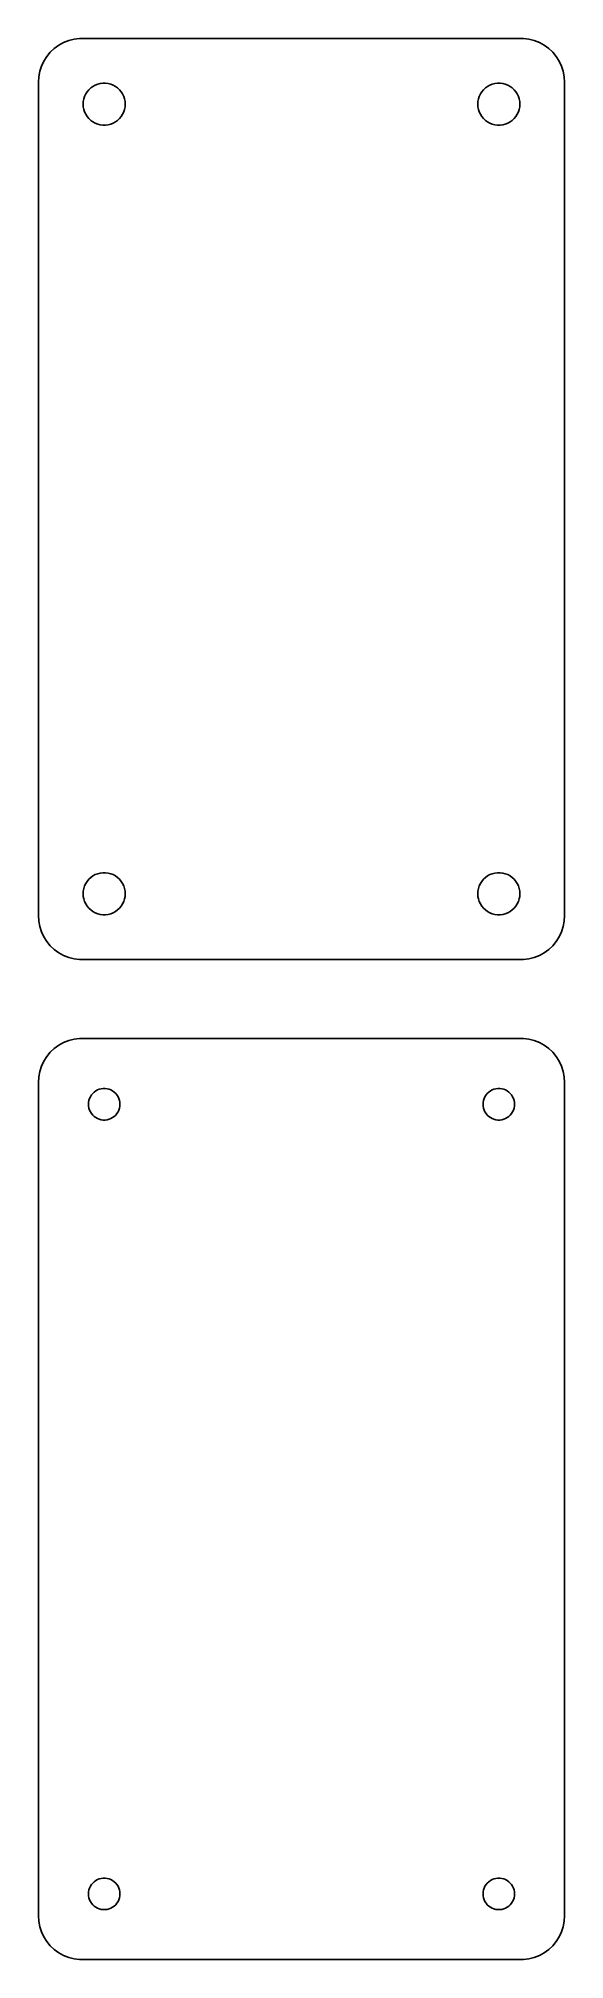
# Model space of a CAD drawing. Header units: metres. Extents: x -30 to 30, y 62 to 280.
import ezdxf

# ---------------------------------------------------------------- set-up
doc = ezdxf.new("R2010")
doc.units = ezdxf.units.M

msp = doc.modelspace()

# ---------------------------------------------------------------- linework, layer by layer
for p, q in [((-25.9369, 280.411), (-26.5451, 280.255)), ((-25.3139, 280.49), (-25.9369, 280.411)), ((25.3139, 280.49), (-25.3139, 280.49)), ((25.9369, 280.411), (25.3139, 280.49)), ((26.5451, 280.255), (25.9369, 280.411)), ((-29.0451, 278.439), (-29.3815, 277.909)), ((-28.6448, 278.923), (-29.0451, 278.439)), ((-28.1871, 279.353), (-28.6448, 278.923)), ((-27.6791, 279.722), (-28.1871, 279.353)), ((-27.1289, 280.024), (-27.6791, 279.722)), ((-26.5451, 280.255), (-27.1289, 280.024)), ((27.1289, 280.024), (26.5451, 280.255)), ((27.6791, 279.722), (27.1289, 280.024)), ((28.1871, 279.353), (27.6791, 279.722)), ((28.6448, 278.923), (28.1871, 279.353)), ((29.0451, 278.439), (28.6448, 278.923)), ((29.3815, 277.909), (29.0451, 278.439)), ((-29.9606, 276.127), (-30, 275.5)), ((-29.8429, 276.743), (-29.9606, 276.127)), ((-29.6489, 277.341), (-29.8429, 276.743)), ((-29.3815, 277.909), (-29.6489, 277.341)), ((29.6489, 277.341), (29.3815, 277.909)), ((29.8429, 276.743), (29.6489, 277.341)), ((29.9606, 276.127), (29.8429, 276.743)), ((30, 275.5), (29.9606, 276.127)), ((-30, 275.5), (-30, 180.5)), ((-24.8246, 273.597), (-24.7315, 273.883)), ((-24.7315, 273.883), (-24.6031, 274.156)), ((-24.6031, 274.156), (-24.4416, 274.411)), ((-24.4416, 274.411), (-24.2495, 274.643)), ((-24.2495, 274.643), (-24.0298, 274.849)), ((-24.0298, 274.849), (-23.786, 275.026)), ((-23.786, 275.026), (-23.5219, 275.172)), ((-23.5219, 275.172), (-23.2416, 275.283)), ((-23.2416, 275.283), (-22.9497, 275.357)), ((-22.9497, 275.357), (-22.6507, 275.395)), ((-22.6507, 275.395), (-22.3493, 275.395)), ((-22.3493, 275.395), (-22.0503, 275.357)), ((-22.0503, 275.357), (-21.7583, 275.283)), ((-21.7583, 275.283), (-21.4781, 275.172)), ((-21.4781, 275.172), (-21.214, 275.026)), ((-21.214, 275.026), (-20.9702, 274.849)), ((-20.9702, 274.849), (-20.7505, 274.643)), ((-20.7505, 274.643), (-20.5583, 274.411)), ((-20.5583, 274.411), (-20.3969, 274.156)), ((-20.3969, 274.156), (-20.2685, 273.883)), ((-20.2685, 273.883), (-20.1754, 273.597)), ((20.1754, 273.597), (20.2685, 273.883)), ((20.2685, 273.883), (20.3969, 274.156)), ((20.3969, 274.156), (20.5583, 274.411)), ((20.5583, 274.411), (20.7505, 274.643)), ((20.7505, 274.643), (20.9702, 274.849)), ((20.9702, 274.849), (21.214, 275.026)), ((21.214, 275.026), (21.4781, 275.172)), ((21.4781, 275.172), (21.7583, 275.283)), ((21.7583, 275.283), (22.0503, 275.357)), ((22.0503, 275.357), (22.3493, 275.395)), ((22.3493, 275.395), (22.6507, 275.395)), ((22.6507, 275.395), (22.9497, 275.357)), ((22.9497, 275.357), (23.2416, 275.283)), ((23.2416, 275.283), (23.5219, 275.172)), ((23.5219, 275.172), (23.786, 275.026)), ((23.786, 275.026), (24.0298, 274.849)), ((24.0298, 274.849), (24.2495, 274.643)), ((24.2495, 274.643), (24.4416, 274.411)), ((24.4416, 274.411), (24.6031, 274.156)), ((24.6031, 274.156), (24.7315, 273.883)), ((24.7315, 273.883), (24.8246, 273.597)), ((30, 180.5), (30, 275.5)), ((-24.9, 273), (-24.8811, 273.301)), ((-24.8811, 272.699), (-24.9, 273)), ((-24.8811, 273.301), (-24.8246, 273.597)), ((-24.8246, 272.403), (-24.8811, 272.699)), ((-24.7315, 272.117), (-24.8246, 272.403)), ((-24.6031, 271.844), (-24.7315, 272.117)), ((-24.4416, 271.589), (-24.6031, 271.844)), ((-24.2495, 271.357), (-24.4416, 271.589)), ((-20.5583, 271.589), (-20.7505, 271.357)), ((-20.3969, 271.844), (-20.5583, 271.589)), ((-20.2685, 272.117), (-20.3969, 271.844)), ((-20.1754, 272.403), (-20.2685, 272.117)), ((-20.1754, 273.597), (-20.1189, 273.301)), ((-20.1189, 272.699), (-20.1754, 272.403)), ((-20.1189, 273.301), (-20.1, 273)), ((-20.1, 273), (-20.1189, 272.699)), ((20.1, 273), (20.1189, 273.301)), ((20.1189, 272.699), (20.1, 273)), ((20.1189, 273.301), (20.1754, 273.597)), ((20.1754, 272.403), (20.1189, 272.699)), ((20.2685, 272.117), (20.1754, 272.403)), ((20.3969, 271.844), (20.2685, 272.117)), ((20.5583, 271.589), (20.3969, 271.844)), ((20.7505, 271.357), (20.5583, 271.589)), ((24.4416, 271.589), (24.2495, 271.357)), ((24.6031, 271.844), (24.4416, 271.589)), ((24.7315, 272.117), (24.6031, 271.844)), ((24.8246, 272.403), (24.7315, 272.117)), ((24.8246, 273.597), (24.8811, 273.301)), ((24.8811, 272.699), (24.8246, 272.403)), ((24.8811, 273.301), (24.9, 273)), ((24.9, 273), (24.8811, 272.699)), ((-24.0298, 271.151), (-24.2495, 271.357)), ((-23.786, 270.974), (-24.0298, 271.151)), ((-23.5219, 270.828), (-23.786, 270.974)), ((-23.2416, 270.717), (-23.5219, 270.828)), ((-22.9497, 270.643), (-23.2416, 270.717)), ((-22.6507, 270.605), (-22.9497, 270.643)), ((-22.3493, 270.605), (-22.6507, 270.605)), ((-22.0503, 270.643), (-22.3493, 270.605)), ((-21.7583, 270.717), (-22.0503, 270.643)), ((-21.4781, 270.828), (-21.7583, 270.717)), ((-21.214, 270.974), (-21.4781, 270.828)), ((-20.9702, 271.151), (-21.214, 270.974)), ((-20.7505, 271.357), (-20.9702, 271.151)), ((20.9702, 271.151), (20.7505, 271.357)), ((21.214, 270.974), (20.9702, 271.151)), ((21.4781, 270.828), (21.214, 270.974)), ((21.7583, 270.717), (21.4781, 270.828)), ((22.0503, 270.643), (21.7583, 270.717)), ((22.3493, 270.605), (22.0503, 270.643)), ((22.6507, 270.605), (22.3493, 270.605)), ((22.9497, 270.643), (22.6507, 270.605)), ((23.2416, 270.717), (22.9497, 270.643)), ((23.5219, 270.828), (23.2416, 270.717)), ((23.786, 270.974), (23.5219, 270.828)), ((24.0298, 271.151), (23.786, 270.974)), ((24.2495, 271.357), (24.0298, 271.151)), ((-24.7315, 183.883), (-24.6031, 184.156)), ((-24.6031, 184.156), (-24.4416, 184.411)), ((-24.4416, 184.411), (-24.2495, 184.643)), ((-24.2495, 184.643), (-24.0298, 184.849)), ((-24.0298, 184.849), (-23.786, 185.026)), ((-23.786, 185.026), (-23.5219, 185.172)), ((-23.5219, 185.172), (-23.2416, 185.283)), ((-23.2416, 185.283), (-22.9497, 185.357)), ((-22.9497, 185.357), (-22.6507, 185.395)), ((-22.6507, 185.395), (-22.3493, 185.395)), ((-22.3493, 185.395), (-22.0503, 185.357)), ((-22.0503, 185.357), (-21.7583, 185.283)), ((-21.7583, 185.283), (-21.4781, 185.172)), ((-21.4781, 185.172), (-21.214, 185.026)), ((-21.214, 185.026), (-20.9702, 184.849)), ((-20.9702, 184.849), (-20.7505, 184.643)), ((-20.7505, 184.643), (-20.5583, 184.411)), ((-20.5583, 184.411), (-20.3969, 184.156)), ((-20.3969, 184.156), (-20.2685, 183.883)), ((20.2685, 183.883), (20.3969, 184.156)), ((20.3969, 184.156), (20.5583, 184.411)), ((20.5583, 184.411), (20.7505, 184.643)), ((20.7505, 184.643), (20.9702, 184.849)), ((20.9702, 184.849), (21.214, 185.026)), ((21.214, 185.026), (21.4781, 185.172)), ((21.4781, 185.172), (21.7583, 185.283)), ((21.7583, 185.283), (22.0503, 185.357)), ((22.0503, 185.357), (22.3493, 185.395)), ((22.3493, 185.395), (22.6507, 185.395)), ((22.6507, 185.395), (22.9497, 185.357)), ((22.9497, 185.357), (23.2416, 185.283)), ((23.2416, 185.283), (23.5219, 185.172)), ((23.5219, 185.172), (23.786, 185.026)), ((23.786, 185.026), (24.0298, 184.849)), ((24.0298, 184.849), (24.2495, 184.643)), ((24.2495, 184.643), (24.4416, 184.411)), ((24.4416, 184.411), (24.6031, 184.156)), ((24.6031, 184.156), (24.7315, 183.883)), ((-24.9, 183), (-24.8811, 183.301)), ((-24.8811, 182.699), (-24.9, 183)), ((-24.8811, 183.301), (-24.8246, 183.597)), ((-24.8246, 182.403), (-24.8811, 182.699)), ((-24.8246, 183.597), (-24.7315, 183.883)), ((-24.7315, 182.117), (-24.8246, 182.403)), ((-24.6031, 181.844), (-24.7315, 182.117)), ((-24.4416, 181.589), (-24.6031, 181.844)), ((-20.3969, 181.844), (-20.5583, 181.589)), ((-20.2685, 182.117), (-20.3969, 181.844)), ((-20.2685, 183.883), (-20.1754, 183.597)), ((-20.1754, 182.403), (-20.2685, 182.117)), ((-20.1754, 183.597), (-20.1189, 183.301)), ((-20.1189, 182.699), (-20.1754, 182.403)), ((-20.1189, 183.301), (-20.1, 183)), ((-20.1, 183), (-20.1189, 182.699)), ((20.1, 183), (20.1189, 183.301)), ((20.1189, 182.699), (20.1, 183)), ((20.1189, 183.301), (20.1754, 183.597)), ((20.1754, 182.403), (20.1189, 182.699)), ((20.1754, 183.597), (20.2685, 183.883)), ((20.2685, 182.117), (20.1754, 182.403)), ((20.3969, 181.844), (20.2685, 182.117)), ((20.5583, 181.589), (20.3969, 181.844)), ((24.6031, 181.844), (24.4416, 181.589)), ((24.7315, 182.117), (24.6031, 181.844)), ((24.7315, 183.883), (24.8246, 183.597)), ((24.8246, 182.403), (24.7315, 182.117)), ((24.8246, 183.597), (24.8811, 183.301)), ((24.8811, 182.699), (24.8246, 182.403)), ((24.8811, 183.301), (24.9, 183)), ((24.9, 183), (24.8811, 182.699)), ((-30, 180.5), (-29.9606, 179.873)), ((-29.9606, 179.873), (-29.8429, 179.257)), ((-24.2495, 181.357), (-24.4416, 181.589)), ((-24.0298, 181.151), (-24.2495, 181.357)), ((-23.786, 180.974), (-24.0298, 181.151)), ((-23.5219, 180.828), (-23.786, 180.974)), ((-23.2416, 180.717), (-23.5219, 180.828)), ((-22.9497, 180.643), (-23.2416, 180.717)), ((-22.6507, 180.605), (-22.9497, 180.643)), ((-22.3493, 180.605), (-22.6507, 180.605)), ((-22.0503, 180.643), (-22.3493, 180.605)), ((-21.7583, 180.717), (-22.0503, 180.643)), ((-21.4781, 180.828), (-21.7583, 180.717)), ((-21.214, 180.974), (-21.4781, 180.828)), ((-20.9702, 181.151), (-21.214, 180.974)), ((-20.7505, 181.357), (-20.9702, 181.151)), ((-20.5583, 181.589), (-20.7505, 181.357)), ((20.7505, 181.357), (20.5583, 181.589)), ((20.9702, 181.151), (20.7505, 181.357)), ((21.214, 180.974), (20.9702, 181.151)), ((21.4781, 180.828), (21.214, 180.974)), ((21.7583, 180.717), (21.4781, 180.828)), ((22.0503, 180.643), (21.7583, 180.717)), ((22.3493, 180.605), (22.0503, 180.643)), ((22.6507, 180.605), (22.3493, 180.605)), ((22.9497, 180.643), (22.6507, 180.605)), ((23.2416, 180.717), (22.9497, 180.643)), ((23.5219, 180.828), (23.2416, 180.717)), ((23.786, 180.974), (23.5219, 180.828)), ((24.0298, 181.151), (23.786, 180.974)), ((24.2495, 181.357), (24.0298, 181.151)), ((24.4416, 181.589), (24.2495, 181.357)), ((29.8429, 179.257), (29.9606, 179.873)), ((29.9606, 179.873), (30, 180.5)), ((-29.8429, 179.257), (-29.6489, 178.659)), ((-29.6489, 178.659), (-29.3815, 178.091)), ((-29.3815, 178.091), (-29.0451, 177.561)), ((-29.0451, 177.561), (-28.6448, 177.077)), ((28.6448, 177.077), (29.0451, 177.561)), ((29.0451, 177.561), (29.3815, 178.091)), ((29.3815, 178.091), (29.6489, 178.659)), ((29.6489, 178.659), (29.8429, 179.257)), ((-28.6448, 177.077), (-28.1871, 176.647)), ((-28.1871, 176.647), (-27.6791, 176.278)), ((-27.6791, 176.278), (-27.1289, 175.976)), ((-27.1289, 175.976), (-26.5451, 175.745)), ((-26.5451, 175.745), (-25.9369, 175.589)), ((-25.9369, 175.589), (-25.3139, 175.51)), ((-25.3139, 175.51), (25.3139, 175.51)), ((25.3139, 175.51), (25.9369, 175.589)), ((25.9369, 175.589), (26.5451, 175.745)), ((26.5451, 175.745), (27.1289, 175.976)), ((27.1289, 175.976), (27.6791, 176.278)), ((27.6791, 176.278), (28.1871, 176.647)), ((28.1871, 176.647), (28.6448, 177.077)), ((-25.3139, 166.49), (-25.9369, 166.411)), ((25.3139, 166.49), (-25.3139, 166.49)), ((25.9369, 166.411), (25.3139, 166.49)), ((-29.0451, 164.439), (-29.3815, 163.909)), ((-28.6448, 164.923), (-29.0451, 164.439)), ((-28.1871, 165.353), (-28.6448, 164.923)), ((-27.6791, 165.722), (-28.1871, 165.353)), ((-27.1289, 166.024), (-27.6791, 165.722)), ((-26.5451, 166.255), (-27.1289, 166.024)), ((-25.9369, 166.411), (-26.5451, 166.255)), ((26.5451, 166.255), (25.9369, 166.411)), ((27.1289, 166.024), (26.5451, 166.255)), ((27.6791, 165.722), (27.1289, 166.024)), ((28.1871, 165.353), (27.6791, 165.722)), ((28.6448, 164.923), (28.1871, 165.353)), ((29.0451, 164.439), (28.6448, 164.923)), ((29.3815, 163.909), (29.0451, 164.439)), ((-29.9606, 162.127), (-30, 161.5)), ((-29.8429, 162.743), (-29.9606, 162.127)), ((-29.6489, 163.341), (-29.8429, 162.743)), ((-29.3815, 163.909), (-29.6489, 163.341)), ((29.6489, 163.341), (29.3815, 163.909)), ((29.8429, 162.743), (29.6489, 163.341)), ((29.9606, 162.127), (29.8429, 162.743)), ((30, 161.5), (29.9606, 162.127)), ((-30, 161.5), (-30, 66.5)), ((-24.1736, 159.663), (-24.0773, 159.867)), ((-24.0773, 159.867), (-23.9562, 160.058)), ((-23.9562, 160.058), (-23.8121, 160.232)), ((-23.8121, 160.232), (-23.6474, 160.387)), ((-23.6474, 160.387), (-23.4645, 160.52)), ((-23.4645, 160.52), (-23.2664, 160.629)), ((-23.2664, 160.629), (-23.0562, 160.712)), ((-23.0562, 160.712), (-22.8373, 160.768)), ((-22.8373, 160.768), (-22.613, 160.796)), ((-22.613, 160.796), (-22.387, 160.796)), ((-22.387, 160.796), (-22.1627, 160.768)), ((-22.1627, 160.768), (-21.9438, 160.712)), ((-21.9438, 160.712), (-21.7336, 160.629)), ((-21.7336, 160.629), (-21.5355, 160.52)), ((-21.5355, 160.52), (-21.3526, 160.387)), ((-21.3526, 160.387), (-21.1879, 160.232)), ((-21.1879, 160.232), (-21.0438, 160.058)), ((-21.0438, 160.058), (-20.9226, 159.867)), ((-20.9226, 159.867), (-20.8264, 159.663)), ((20.8264, 159.663), (20.9226, 159.867)), ((20.9226, 159.867), (21.0438, 160.058)), ((21.0438, 160.058), (21.1879, 160.232)), ((21.1879, 160.232), (21.3526, 160.387)), ((21.3526, 160.387), (21.5355, 160.52)), ((21.5355, 160.52), (21.7336, 160.629)), ((21.7336, 160.629), (21.9438, 160.712)), ((21.9438, 160.712), (22.1627, 160.768)), ((22.1627, 160.768), (22.387, 160.796)), ((22.387, 160.796), (22.613, 160.796)), ((22.613, 160.796), (22.8373, 160.768)), ((22.8373, 160.768), (23.0562, 160.712)), ((23.0562, 160.712), (23.2664, 160.629)), ((23.2664, 160.629), (23.4645, 160.52)), ((23.4645, 160.52), (23.6474, 160.387)), ((23.6474, 160.387), (23.8121, 160.232)), ((23.8121, 160.232), (23.9562, 160.058)), ((23.9562, 160.058), (24.0773, 159.867)), ((24.0773, 159.867), (24.1736, 159.663)), ((30, 66.5), (30, 161.5)), ((-24.3, 159), (-24.2858, 159.226)), ((-24.2858, 158.774), (-24.3, 159)), ((-24.2858, 159.226), (-24.2434, 159.448)), ((-24.2434, 158.552), (-24.2858, 158.774)), ((-24.2434, 159.448), (-24.1736, 159.663)), ((-24.1736, 158.337), (-24.2434, 158.552)), ((-24.0773, 158.133), (-24.1736, 158.337)), ((-23.9562, 157.942), (-24.0773, 158.133)), ((-23.8121, 157.768), (-23.9562, 157.942)), ((-23.6474, 157.613), (-23.8121, 157.768)), ((-21.1879, 157.768), (-21.3526, 157.613)), ((-21.0438, 157.942), (-21.1879, 157.768)), ((-20.9226, 158.133), (-21.0438, 157.942)), ((-20.8264, 158.337), (-20.9226, 158.133)), ((-20.8264, 159.663), (-20.7565, 159.448)), ((-20.7565, 158.552), (-20.8264, 158.337)), ((-20.7565, 159.448), (-20.7142, 159.226)), ((-20.7142, 158.774), (-20.7565, 158.552)), ((-20.7142, 159.226), (-20.7, 159)), ((-20.7, 159), (-20.7142, 158.774)), ((20.7, 159), (20.7142, 159.226)), ((20.7142, 158.774), (20.7, 159)), ((20.7142, 159.226), (20.7565, 159.448)), ((20.7565, 158.552), (20.7142, 158.774)), ((20.7565, 159.448), (20.8264, 159.663)), ((20.8264, 158.337), (20.7565, 158.552)), ((20.9226, 158.133), (20.8264, 158.337)), ((21.0438, 157.942), (20.9226, 158.133)), ((21.1879, 157.768), (21.0438, 157.942)), ((21.3526, 157.613), (21.1879, 157.768)), ((23.8121, 157.768), (23.6474, 157.613)), ((23.9562, 157.942), (23.8121, 157.768)), ((24.0773, 158.133), (23.9562, 157.942)), ((24.1736, 158.337), (24.0773, 158.133)), ((24.1736, 159.663), (24.2434, 159.448)), ((24.2434, 158.552), (24.1736, 158.337)), ((24.2434, 159.448), (24.2858, 159.226)), ((24.2858, 158.774), (24.2434, 158.552)), ((24.2858, 159.226), (24.3, 159)), ((24.3, 159), (24.2858, 158.774)), ((-23.4645, 157.48), (-23.6474, 157.613)), ((-23.2664, 157.371), (-23.4645, 157.48)), ((-23.0562, 157.288), (-23.2664, 157.371)), ((-22.8373, 157.232), (-23.0562, 157.288)), ((-22.613, 157.204), (-22.8373, 157.232)), ((-22.387, 157.204), (-22.613, 157.204)), ((-22.1627, 157.232), (-22.387, 157.204)), ((-21.9438, 157.288), (-22.1627, 157.232)), ((-21.7336, 157.371), (-21.9438, 157.288)), ((-21.5355, 157.48), (-21.7336, 157.371)), ((-21.3526, 157.613), (-21.5355, 157.48)), ((21.5355, 157.48), (21.3526, 157.613)), ((21.7336, 157.371), (21.5355, 157.48)), ((21.9438, 157.288), (21.7336, 157.371)), ((22.1627, 157.232), (21.9438, 157.288)), ((22.387, 157.204), (22.1627, 157.232)), ((22.613, 157.204), (22.387, 157.204)), ((22.8373, 157.232), (22.613, 157.204)), ((23.0562, 157.288), (22.8373, 157.232)), ((23.2664, 157.371), (23.0562, 157.288)), ((23.4645, 157.48), (23.2664, 157.371)), ((23.6474, 157.613), (23.4645, 157.48)), ((-23.9562, 70.058), (-23.8121, 70.2322)), ((-23.8121, 70.2322), (-23.6474, 70.3869)), ((-23.6474, 70.3869), (-23.4645, 70.5198)), ((-23.4645, 70.5198), (-23.2664, 70.6287)), ((-23.2664, 70.6287), (-23.0562, 70.7119)), ((-23.0562, 70.7119), (-22.8373, 70.7681)), ((-22.8373, 70.7681), (-22.613, 70.7964)), ((-22.613, 70.7964), (-22.387, 70.7964)), ((-22.387, 70.7964), (-22.1627, 70.7681)), ((-22.1627, 70.7681), (-21.9438, 70.7119)), ((-21.9438, 70.7119), (-21.7336, 70.6287)), ((-21.7336, 70.6287), (-21.5355, 70.5198)), ((-21.5355, 70.5198), (-21.3526, 70.3869)), ((-21.3526, 70.3869), (-21.1879, 70.2322)), ((-21.1879, 70.2322), (-21.0438, 70.058)), ((21.0438, 70.058), (21.1879, 70.2322)), ((21.1879, 70.2322), (21.3526, 70.3869)), ((21.3526, 70.3869), (21.5355, 70.5198)), ((21.5355, 70.5198), (21.7336, 70.6287)), ((21.7336, 70.6287), (21.9438, 70.7119)), ((21.9438, 70.7119), (22.1627, 70.7681)), ((22.1627, 70.7681), (22.387, 70.7964)), ((22.387, 70.7964), (22.613, 70.7964)), ((22.613, 70.7964), (22.8373, 70.7681)), ((22.8373, 70.7681), (23.0562, 70.7119)), ((23.0562, 70.7119), (23.2664, 70.6287)), ((23.2664, 70.6287), (23.4645, 70.5198)), ((23.4645, 70.5198), (23.6474, 70.3869)), ((23.6474, 70.3869), (23.8121, 70.2322)), ((23.8121, 70.2322), (23.9562, 70.058)), ((-24.3, 69), (-24.2858, 69.2256)), ((-24.2858, 68.7744), (-24.3, 69)), ((-24.2858, 69.2256), (-24.2434, 69.4476)), ((-24.2434, 68.5524), (-24.2858, 68.7744)), ((-24.2434, 69.4476), (-24.1736, 69.6626)), ((-24.1736, 68.3374), (-24.2434, 68.5524)), ((-24.1736, 69.6626), (-24.0773, 69.8672)), ((-24.0773, 68.1328), (-24.1736, 68.3374)), ((-24.0773, 69.8672), (-23.9562, 70.058)), ((-23.9562, 67.942), (-24.0773, 68.1328)), ((-23.8121, 67.7678), (-23.9562, 67.942)), ((-21.0438, 67.942), (-21.1879, 67.7678)), ((-21.0438, 70.058), (-20.9226, 69.8672)), ((-20.9226, 68.1328), (-21.0438, 67.942)), ((-20.9226, 69.8672), (-20.8264, 69.6626)), ((-20.8264, 68.3374), (-20.9226, 68.1328)), ((-20.8264, 69.6626), (-20.7565, 69.4476)), ((-20.7565, 68.5524), (-20.8264, 68.3374)), ((-20.7565, 69.4476), (-20.7142, 69.2256)), ((-20.7142, 68.7744), (-20.7565, 68.5524)), ((-20.7142, 69.2256), (-20.7, 69)), ((-20.7, 69), (-20.7142, 68.7744)), ((20.7, 69), (20.7142, 69.2256)), ((20.7142, 68.7744), (20.7, 69)), ((20.7142, 69.2256), (20.7565, 69.4476)), ((20.7565, 68.5524), (20.7142, 68.7744)), ((20.7565, 69.4476), (20.8264, 69.6626)), ((20.8264, 68.3374), (20.7565, 68.5524)), ((20.8264, 69.6626), (20.9226, 69.8672)), ((20.9226, 68.1328), (20.8264, 68.3374)), ((20.9226, 69.8672), (21.0438, 70.058)), ((21.0438, 67.942), (20.9226, 68.1328)), ((21.1879, 67.7678), (21.0438, 67.942)), ((23.9562, 67.942), (23.8121, 67.7678)), ((23.9562, 70.058), (24.0773, 69.8672)), ((24.0773, 68.1328), (23.9562, 67.942)), ((24.0773, 69.8672), (24.1736, 69.6626)), ((24.1736, 68.3374), (24.0773, 68.1328)), ((24.1736, 69.6626), (24.2434, 69.4476)), ((24.2434, 68.5524), (24.1736, 68.3374)), ((24.2434, 69.4476), (24.2858, 69.2256)), ((24.2858, 68.7744), (24.2434, 68.5524)), ((24.2858, 69.2256), (24.3, 69)), ((24.3, 69), (24.2858, 68.7744)), ((-30, 66.5), (-29.9606, 65.8733)), ((-29.9606, 65.8733), (-29.8429, 65.2566)), ((-23.6474, 67.6131), (-23.8121, 67.7678)), ((-23.4645, 67.4802), (-23.6474, 67.6131)), ((-23.2664, 67.3713), (-23.4645, 67.4802)), ((-23.0562, 67.2881), (-23.2664, 67.3713)), ((-22.8373, 67.2319), (-23.0562, 67.2881)), ((-22.613, 67.2036), (-22.8373, 67.2319)), ((-22.387, 67.2036), (-22.613, 67.2036)), ((-22.1627, 67.2319), (-22.387, 67.2036)), ((-21.9438, 67.2881), (-22.1627, 67.2319)), ((-21.7336, 67.3713), (-21.9438, 67.2881)), ((-21.5355, 67.4802), (-21.7336, 67.3713)), ((-21.3526, 67.6131), (-21.5355, 67.4802)), ((-21.1879, 67.7678), (-21.3526, 67.6131)), ((21.3526, 67.6131), (21.1879, 67.7678)), ((21.5355, 67.4802), (21.3526, 67.6131)), ((21.7336, 67.3713), (21.5355, 67.4802)), ((21.9438, 67.2881), (21.7336, 67.3713)), ((22.1627, 67.2319), (21.9438, 67.2881)), ((22.387, 67.2036), (22.1627, 67.2319)), ((22.613, 67.2036), (22.387, 67.2036)), ((22.8373, 67.2319), (22.613, 67.2036)), ((23.0562, 67.2881), (22.8373, 67.2319)), ((23.2664, 67.3713), (23.0562, 67.2881)), ((23.4645, 67.4802), (23.2664, 67.3713)), ((23.6474, 67.6131), (23.4645, 67.4802)), ((23.8121, 67.7678), (23.6474, 67.6131)), ((29.8429, 65.2566), (29.9606, 65.8733)), ((29.9606, 65.8733), (30, 66.5)), ((-29.8429, 65.2566), (-29.6489, 64.6594)), ((-29.6489, 64.6594), (-29.3815, 64.0912)), ((-29.3815, 64.0912), (-29.0451, 63.5611)), ((-29.0451, 63.5611), (-28.6448, 63.0773)), ((28.6448, 63.0773), (29.0451, 63.5611)), ((29.0451, 63.5611), (29.3815, 64.0912)), ((29.3815, 64.0912), (29.6489, 64.6594)), ((29.6489, 64.6594), (29.8429, 65.2566)), ((-28.6448, 63.0773), (-28.1871, 62.6474)), ((-28.1871, 62.6474), (-27.6791, 62.2784)), ((-27.6791, 62.2784), (-27.1289, 61.9759)), ((-27.1289, 61.9759), (-26.5451, 61.7447)), ((-26.5451, 61.7447), (-25.9369, 61.5886)), ((-25.9369, 61.5886), (-25.3139, 61.5099)), ((-25.3139, 61.5099), (25.3139, 61.5099)), ((25.3139, 61.5099), (25.9369, 61.5886)), ((25.9369, 61.5886), (26.5451, 61.7447)), ((26.5451, 61.7447), (27.1289, 61.9759)), ((27.1289, 61.9759), (27.6791, 62.2784)), ((27.6791, 62.2784), (28.1871, 62.6474)), ((28.1871, 62.6474), (28.6448, 63.0773))]:
    msp.add_line(p, q)

doc.saveas('drawing.dxf')
